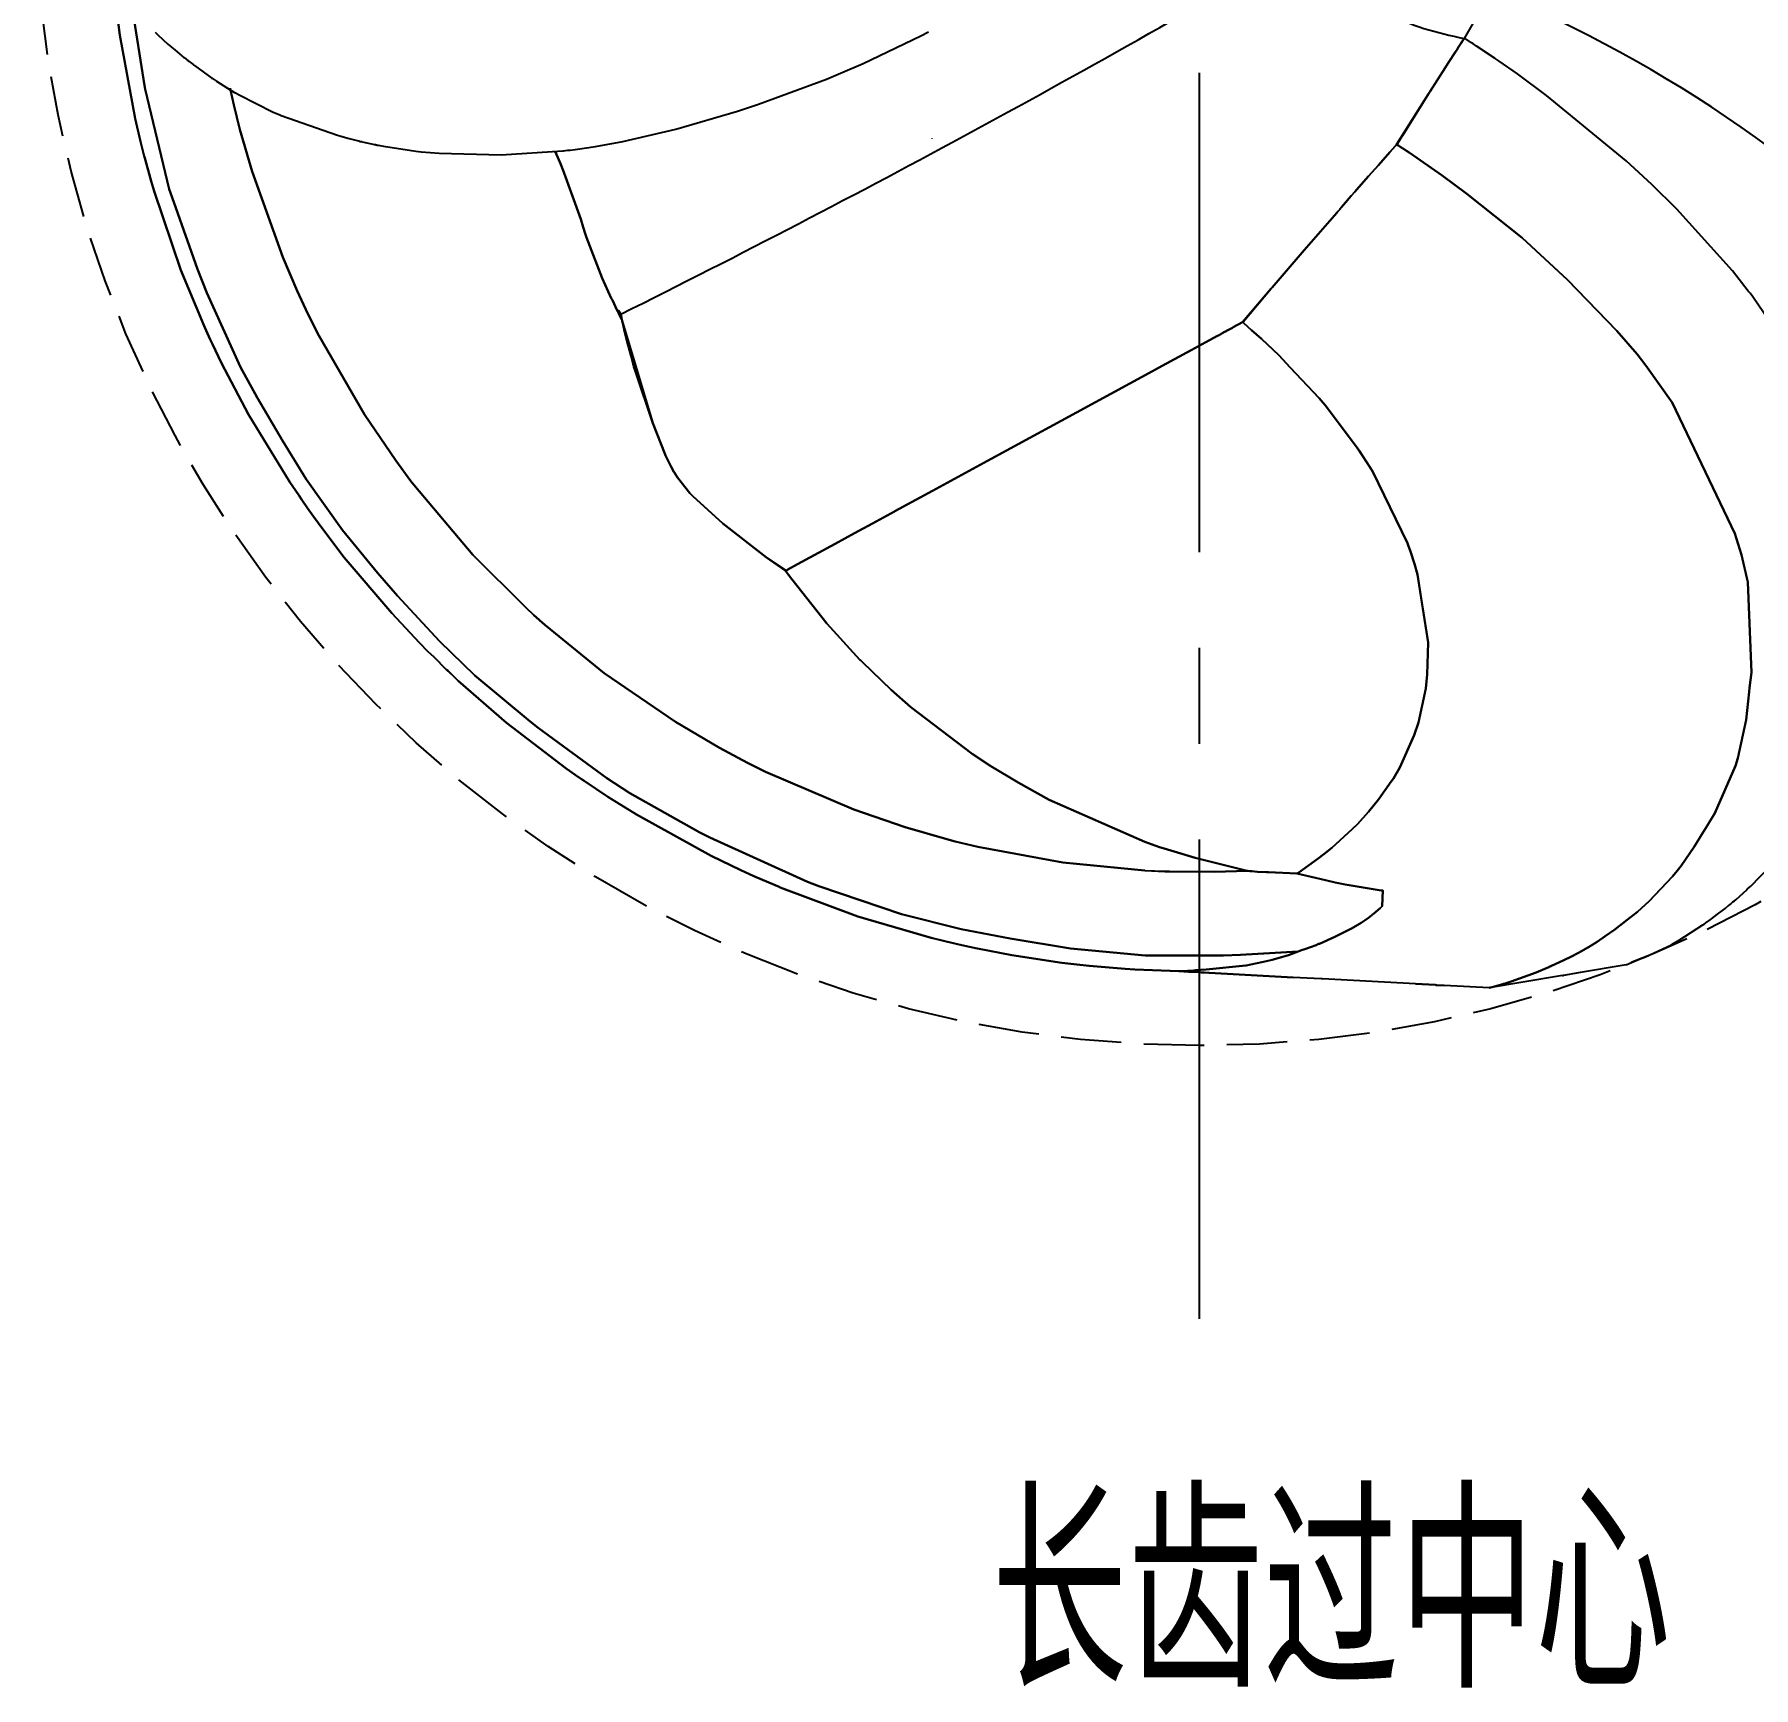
# Model space of a CAD drawing. Header units: millimetres. Extents: x 423.8 to 479.6, y 141.6 to 184.6.
# Drawn here: x 438.17 to 460.96, y 141.62 to 163.53 of the extents above; entities that cross this region are included whole.
import ezdxf

# ---------------------------------------------------------------- set-up
doc = ezdxf.new("R2010")
doc.units = ezdxf.units.MM
for name, pattern in [('ACAD_ISO04W100', [30, 24, -3, 0, -3]), ('BANKLINE1', [5.5, 4, -1.5]), ('CENTER', [50.8, 31.75, -6.35, 6.35, -6.35])]:
    doc.linetypes.add(name, pattern=pattern)
for name, color, linetype in [('中心线', 2, 'ACAD_ISO04W100'), ('标注', 7, 'Continuous'), ('虚线轮廓', 1, 'Continuous'), ('轮廓', 4, 'Continuous')]:
    doc.layers.add(name, color=color, linetype=linetype)
doc.styles.add('CFST0', font='gbenor.shx', dxfattribs={"bigfont": 'gbcbig.shx'})
doc.dimstyles.new('TYToolDesignC1-1', dxfattribs={"dimtxt": 2.5, "dimasz": 1.5, "dimexe": 2, "dimexo": 0, "dimtad": 1, "dimtoh": 1, "dimdec": 3, "dimdsep": 46, "dimtxsty": 'CFST0', "dimcen": 2.502, "dimclrd": 3, "dimclre": 3, "dimclrt": 3, "dimazin": 2, "dimtfac": 1, "dimtdec": 3, "dimtmove": 0, "dimatfit": 3, "dimfxl": 1, "dimarcsym": 0})

# ---------------------------------------------------------------- blocks, each defined once
blk = doc.blocks.new('*D1')
at = {"layer": 'Defpoints', "color": 0, "transparency": 16777216}
for p in [(476.705, 174.372), (457.129, 163.473), (467.139, 157.803)]:
    blk.add_point(p, dxfattribs=at)
at = {"layer": '标注', "color": 3, "lineweight": -2, "transparency": 16777216}
for p, q in [((457.129, 163.473), (467.743, 181.856)), ((468.042, 179.374), (475.406, 175.122)), ((467.139, 157.803), (477.705, 176.104))]:
    blk.add_line(p, q, dxfattribs=at)
at = {"layer": '标注', "color": 3, "transparency": 16777216}
for points in [[(468.167, 179.59), (467.917, 179.157), (466.743, 180.124)], [(475.531, 175.338), (475.281, 174.905), (476.705, 174.372)]]:
    blk.add_solid(points, dxfattribs=at)
at = {"layer": '标注', "color": 3, "transparency": 16777216, "insert": (472.689, 178.919), "char_height": 2.5, "attachment_point": 5, "rotation": 330, "style": 'CFST0'}
blk.add_mtext('#短齿长#', dxfattribs=at)

msp = doc.modelspace()

# ---------------------------------------------------------------- linework, layer by layer
at = {"layer": '中心线', "linetype": 'CENTER', "ltscale": 0.2}
msp.add_line((453.6192, 146.5065), (453.6192, 184.6389), dxfattribs=at)
at = {"layer": '虚线轮廓', "color": 7, "linetype": 'BANKLINE1', "ltscale": 0.2}
msp.add_circle((453.6192, 165.5727), 15.4446, dxfattribs=at)
at = {"layer": '轮廓'}
for points in [[(439.2331, 164.1186), (439.3078, 163.5171), (439.5085, 162.4139), (439.5815, 162.1069), (439.631, 161.9149), (439.6327, 161.9057), (439.724, 161.5831), (439.7603, 161.4484), (440.1175, 160.4011), (440.4184, 159.6731), (440.4329, 159.6443), (440.505, 159.4845), (440.5159, 159.4582), (440.535, 159.4208), (440.6541, 159.1721), (441.0124, 158.4919), (441.5597, 157.5942), (441.6781, 157.4206), (441.7203, 157.359), (441.7965, 157.247), (441.8752, 157.1386), (441.9992, 156.9691), (442.2815, 156.5955), (442.9105, 155.8564), (443.2773, 155.4663), (443.3916, 155.3516), (443.4674, 155.2771), (443.6387, 155.1066), (443.7211, 155.0302), (443.7929, 154.9613), (444.4339, 154.4031), (445.2241, 153.7991), (445.3428, 153.7134), (445.4281, 153.6563), (445.4603, 153.6337), (445.7766, 153.4229), (445.8895, 153.3519), (446.1536, 153.1883), (447.1439, 152.6415), (447.5377, 152.4538), (447.7121, 152.3716), (447.7427, 152.3582), (448.0446, 152.2295), (448.0614, 152.223), (449.0888, 151.8396), (450.0608, 151.5562), (450.153, 151.5317), (450.2416, 151.5097), (450.2609, 151.5068), (450.467, 151.4585), (450.6726, 151.4132), (450.6756, 151.4137), (451.1305, 151.3246), (451.7941, 151.2252), (451.9929, 151.2006), (452.1555, 151.1854), (452.2607, 151.1757), (452.6333, 151.1442), (452.7603, 151.1352), (453.3475, 151.1133)], [(453.3445, 151.1128), (452.7603, 151.1352), (452.6333, 151.1442), (452.2607, 151.1757), (452.1555, 151.1854), (451.9929, 151.2006), (451.7941, 151.2252), (451.1305, 151.3246), (450.6756, 151.4137), (450.6726, 151.4132), (450.467, 151.4585), (450.2609, 151.5068), (450.2416, 151.5097), (450.0608, 151.5562), (449.0888, 151.8396), (448.0614, 152.223), (448.0446, 152.2295), (447.7427, 152.3582), (447.7121, 152.3716), (447.5377, 152.4538), (447.1439, 152.6415), (446.1536, 153.1883), (445.8895, 153.3519), (445.7766, 153.4229), (445.4603, 153.6337), (445.4281, 153.6563), (445.3428, 153.7134), (445.2241, 153.7991), (444.4339, 154.4031), (443.7929, 154.9613), (443.7211, 155.0302), (443.653, 155.0966), (443.6387, 155.1066), (443.4674, 155.2771), (443.3916, 155.3516), (443.2773, 155.4663), (442.9105, 155.8564), (442.2815, 156.5955), (441.9992, 156.9691), (441.8752, 157.1386), (441.7965, 157.247), (441.7203, 157.359), (441.6781, 157.4206), (441.5597, 157.5942), (441.0124, 158.4919), (440.6541, 159.1721), (440.535, 159.4208), (440.5159, 159.4582), (440.505, 159.4845), (440.4329, 159.6443), (440.4184, 159.6731), (440.1175, 160.4011), (439.7603, 161.4484), (439.724, 161.5831), (439.6327, 161.9057), (439.631, 161.9149), (439.5815, 162.1069), (439.5085, 162.4139), (439.3078, 163.5171), (439.2331, 164.1186)], [(454.9259, 151.3759), (454.9259, 151.3759), (454.1596, 151.3286), (453.9346, 151.3235), (452.8967, 151.3224), (451.9081, 151.4146), (451.107, 151.5463), (450.4579, 151.6702), (450.4416, 151.6736), (449.6699, 151.87), (448.5726, 152.241), (448.4212, 152.299), (447.1264, 152.8831), (446.9953, 152.9509), (446.0687, 153.4744), (445.7641, 153.6716), (444.8499, 154.3384), (444.7476, 154.4208), (444.0126, 155.0314), (443.5437, 155.485), (442.9861, 156.0861), (442.7222, 156.3909), (442.2588, 156.9553), (441.7787, 157.6328), (441.4672, 158.1362), (441.1266, 158.7159), (440.9055, 159.1161), (440.4585, 160.1036), (440.3378, 160.4148), (440.0212, 161.3031), (439.9622, 161.4777), (439.641, 162.8011), (439.641, 162.8011), (439.6324, 162.8498), (439.4688, 163.8842)], [(439.4688, 163.8842), (439.6324, 162.8498), (439.641, 162.8011), (439.9622, 161.4777), (440.0212, 161.3031), (440.3378, 160.4148), (440.4585, 160.1036), (440.9055, 159.1161), (441.1266, 158.7159), (441.4672, 158.1362), (441.7787, 157.6328), (442.2588, 156.9553), (442.7222, 156.3909), (442.9861, 156.0861), (443.5437, 155.485), (444.0126, 155.0314), (444.7476, 154.4208), (444.8499, 154.3384), (445.7641, 153.6716), (446.0687, 153.4744), (446.9953, 152.9509), (447.1264, 152.8831), (448.4212, 152.299), (448.5726, 152.241), (449.6699, 151.87), (450.4416, 151.6736), (450.4579, 151.6702), (451.107, 151.5463), (451.9081, 151.4146), (452.8967, 151.3224), (453.9346, 151.3235), (454.1596, 151.3286), (454.929, 151.3765)], [(439.7741, 163.5585), (439.8156, 163.5188), (439.9437, 163.3971), (439.9877, 163.3609), (439.9912, 163.3584), (440.0353, 163.3223), (440.131, 163.2419), (440.1346, 163.2394), (440.1381, 163.2369), (440.153, 163.2238), (440.1601, 163.2188), (440.2143, 163.1782), (440.2149, 163.1752), (440.222, 163.1702), (440.2256, 163.1677), (440.2727, 163.132), (440.2793, 163.1301), (440.2834, 163.1245), (440.287, 163.122), (440.2977, 163.1145), (440.5248, 162.9475), (440.535, 162.9431), (440.535, 162.9431), (440.563, 162.9261), (440.5881, 162.9085), (440.7332, 162.8149), (440.8282, 162.7564), (440.8384, 162.7519), (440.8869, 162.726), (441.3379, 162.4981), (441.3548, 162.4917), (441.4292, 162.4609), (441.4465, 162.4514), (442.1919, 162.1908), (442.225, 162.1809), (442.3304, 162.1525), (442.4719, 162.1147), (442.475, 162.1152), (442.4918, 162.1088), (442.4979, 162.1099), (442.5142, 162.1065), (442.5177, 162.104), (442.6841, 162.0674), (442.6938, 162.066), (442.6943, 162.063), (442.6974, 162.0635), (442.7004, 162.064), (442.7004, 162.064), (442.7004, 162.064), (442.7035, 162.0646), (442.7035, 162.0646), (442.7035, 162.0646), (442.707, 162.0621), (442.707, 162.0621), (442.7101, 162.0626), (442.7101, 162.0626), (442.7137, 162.0601), (442.733, 162.0572), (442.7523, 162.0544), (442.8012, 162.0442), (443.2293, 161.9816), (443.303, 161.9727), (443.5389, 161.9515), (444.3612, 161.9303), (445.1798, 161.9837), (445.1859, 161.9848), (445.2412, 161.9914), (445.2783, 161.9948), (445.3427, 162.003), (445.612, 162.0411), (445.9734, 162.1079), (446.6788, 162.27), (447.4956, 162.5112), (447.7746, 162.6012), (448.6754, 162.9357), (448.8595, 163.012), (449.1594, 163.1433), (449.9263, 163.5075), (450.0269, 163.5598)], [(456.2363, 162.0702), (456.2553, 162.1049), (456.3068, 162.1861), (456.3068, 162.1861), (456.3093, 162.1897), (456.3118, 162.1933), (456.3118, 162.1933), (456.2307, 162.0661), (456.6545, 162.7399), (456.669, 162.7644), (456.8732, 163.0827), (456.8883, 163.1041), (456.9173, 163.1532), (457.0114, 163.2952), (457.0339, 163.3274), (457.0484, 163.3519), (457.0484, 163.3519), (457.083, 163.4051), (457.122, 163.4684), (457.1275, 163.4725), (457.127, 163.4756), (457.13, 163.4761), (457.13, 163.4761), (457.1295, 163.4791), (457.1295, 163.4791), (457.1295, 163.4791), (457.1295, 163.4791)], [(457.1295, 163.4791), (457.1295, 163.4791), (457.1295, 163.4791), (457.1295, 163.4791), (457.1295, 163.4791), (457.13, 163.4761), (457.13, 163.4761), (457.127, 163.4756), (457.1275, 163.4725), (457.122, 163.4684), (457.083, 163.4051), (457.0484, 163.3519), (457.0484, 163.3519), (457.0339, 163.3274), (457.0114, 163.2952), (456.9173, 163.1532), (456.8883, 163.1041), (456.8732, 163.0827), (456.669, 162.7644), (456.6545, 162.7399), (456.3118, 162.1933), (456.3093, 162.1897), (456.3068, 162.1861), (456.3068, 162.1861), (456.3068, 162.1861), (456.3068, 162.1861), (456.2993, 162.1754), (456.2338, 162.0666)], [(461.3027, 159.5385), (460.9526, 160.0476), (460.9156, 160.0976), (460.9114, 160.1031), (460.8919, 160.1248), (460.6817, 160.3919), (459.9443, 161.2122), (459.6142, 161.5367), (459.273, 161.8529), (458.2173, 162.7175), (457.8312, 163.0038), (457.5884, 163.1711), (457.5378, 163.2093), (457.2895, 163.3725), (457.2399, 163.4045), (457.222, 163.417), (457.1402, 163.4716), (457.1295, 163.4791)], [(440.7708, 162.8153), (440.7756, 162.7879), (440.8196, 162.5918), (440.8988, 162.267), (441.0594, 161.7119), (441.4672, 160.5732), (441.6582, 160.1301), (441.7997, 159.8257), (441.9446, 159.5376), (442.5496, 158.4901), (442.9647, 157.8795), (443.1632, 157.6072), (443.2033, 157.5578), (443.9844, 156.6323), (444.6882, 155.9315), (444.7968, 155.8314), (444.9387, 155.7028), (445.7257, 155.0637), (446.6707, 154.418), (447.2554, 154.0726), (447.6259, 153.8744), (447.8632, 153.7563), (449.0369, 153.2544), (449.718, 153.0201), (450.2695, 152.8633), (450.3784, 152.8323), (450.6798, 152.76), (451.8045, 152.5537), (452.8927, 152.4476), (453.1584, 152.4349), (453.2214, 152.4335), (453.8212, 152.4294), (454.2517, 152.4426)], [(454.2517, 152.4426), (453.8212, 152.4294), (453.2214, 152.4335), (453.1584, 152.4349), (452.8963, 152.4451), (452.8927, 152.4476), (451.8045, 152.5537), (450.6798, 152.76), (450.3784, 152.8323), (450.2695, 152.8633), (449.718, 153.0201), (449.0369, 153.2544), (447.8632, 153.7563), (447.6259, 153.8744), (447.2554, 154.0726), (446.6707, 154.418), (445.7257, 155.0637), (444.9387, 155.7028), (444.7968, 155.8314), (444.6882, 155.9315), (443.9844, 156.6323), (443.2033, 157.5578), (443.1632, 157.6072), (442.9647, 157.8795), (442.5496, 158.4901), (441.9446, 159.5376), (441.7997, 159.8257), (441.6582, 160.1301), (441.4672, 160.5732), (441.0594, 161.7119), (440.8988, 162.267), (440.8196, 162.5918), (440.7756, 162.7879), (440.7708, 162.8153)], [(450.0711, 162.153), (450.0686, 162.1494)], [(456.2307, 162.0661), (456.2282, 162.0625), (456.2282, 162.0625), (456.2127, 162.0441), (456.2127, 162.0441), (456.1418, 161.9657), (455.99, 161.7947), (455.8594, 161.6462), (455.7282, 161.5007), (455.679, 161.4419), (455.6293, 161.3861), (455.5278, 161.2678), (455.4986, 161.2376), (455.4961, 161.234), (455.4911, 161.2268), (455.4881, 161.2263), (455.4886, 161.2232), (455.4886, 161.2232), (455.4856, 161.2227), (455.4861, 161.2197), (455.4861, 161.2197), (455.4861, 161.2197), (455.483, 161.2191), (455.4805, 161.2156), (455.4811, 161.2125), (455.46, 161.19), (455.4413, 161.171), (455.4363, 161.1638), (455.0063, 160.6677), (454.6602, 160.2648), (454.5793, 160.1722), (454.5687, 160.1609), (454.5687, 160.1609), (454.1895, 159.7145), (454.187, 159.7109)], [(454.1951, 159.7186), (454.5687, 160.1609), (454.5793, 160.1722), (454.6602, 160.2648), (455.0063, 160.6677), (455.4363, 161.1638), (455.4413, 161.171), (455.46, 161.19), (455.4811, 161.2125), (455.4805, 161.2156), (455.483, 161.2191), (455.4861, 161.2197), (455.4861, 161.2197), (455.4861, 161.2197), (455.4856, 161.2227), (455.4886, 161.2232), (455.4886, 161.2232), (455.4881, 161.2263), (455.4911, 161.2268), (455.4961, 161.234), (455.4986, 161.2376), (455.5278, 161.2678), (455.6293, 161.3861), (455.679, 161.4419), (455.7282, 161.5007), (455.8594, 161.6462), (455.99, 161.7947), (456.1418, 161.9657), (456.2127, 162.0441), (456.2127, 162.0441), (456.2282, 162.0625), (456.2282, 162.0625), (456.2307, 162.0661), (456.2363, 162.0702)], [(457.4665, 150.8955), (457.4665, 150.8955), (457.4665, 150.8955), (457.4665, 150.8955), (457.4695, 150.896), (457.4695, 150.896), (457.4726, 150.8966), (457.4786, 150.8976), (457.4786, 150.8976), (457.4969, 150.9009), (457.5268, 150.9093), (457.6402, 150.9418), (457.6488, 150.9465), (457.6549, 150.9475), (457.747, 150.9763), (457.7501, 150.9769), (458.0801, 151.0978), (458.0801, 151.0978), (458.2262, 151.1581), (458.2409, 151.1638), (458.2611, 151.1736), (458.2642, 151.1742), (458.2844, 151.184), (458.4381, 151.255), (458.5564, 151.3135), (458.6913, 151.3843), (458.7024, 151.3926), (458.7736, 151.4334), (458.8898, 151.504), (458.9932, 151.5756), (459.1244, 151.6677), (459.2872, 151.7937), (459.4218, 151.9021), (459.5789, 152.0427), (459.8856, 152.3665), (459.9504, 152.4438), (460.0016, 152.5093), (460.1734, 152.7623), (460.293, 152.9558), (460.347, 153.0406), (460.449, 153.2092), (460.7214, 153.8343), (460.754, 153.9342), (460.862, 154.4425), (460.9057, 154.8172), (460.9093, 154.868), (460.9333, 155.0698), (460.885, 156.2688), (460.8023, 156.6306), (460.7149, 156.9132), (459.8851, 158.6487), (459.5352, 159.139), (459.418, 159.2878), (459.15, 159.5981), (458.4972, 160.2765), (457.8942, 160.8319), (457.1611, 161.4146), (456.8328, 161.6579), (456.3962, 161.9635), (456.2307, 162.0661), (456.2307, 162.0661), (456.2307, 162.0661)], [(456.3118, 162.1933), (456.3093, 162.1897), (456.3068, 162.1861), (456.3068, 162.1861), (456.2553, 162.1049), (456.2363, 162.0702), (456.2338, 162.0666)], [(456.2338, 162.0666), (456.3962, 161.9635), (456.8328, 161.6579), (457.1611, 161.4146), (457.8942, 160.8319), (458.4972, 160.2765), (459.15, 159.5981), (459.418, 159.2878), (459.5352, 159.139), (459.8851, 158.6487), (460.7149, 156.9132), (460.8023, 156.6306), (460.885, 156.2688), (460.9333, 155.0698), (460.9093, 154.868), (460.9057, 154.8172), (460.862, 154.4425), (460.754, 153.9342), (460.7214, 153.8343), (460.449, 153.2092), (460.347, 153.0406), (460.293, 152.9558), (460.1734, 152.7623), (460.0016, 152.5093), (459.9504, 152.4438), (459.8856, 152.3665), (459.5789, 152.0427), (459.4218, 151.9021), (459.2872, 151.7937), (459.1244, 151.6677), (458.9932, 151.5756), (458.8898, 151.504), (458.7736, 151.4334), (458.7024, 151.3926), (458.6913, 151.3843), (458.5564, 151.3135), (458.4381, 151.255), (458.2844, 151.184), (458.2642, 151.1742), (458.2611, 151.1736), (458.2409, 151.1638), (458.2262, 151.1581), (458.0801, 151.0978), (458.0801, 151.0978), (457.7501, 150.9769), (457.747, 150.9763), (457.6549, 150.9475), (457.6488, 150.9465), (457.6402, 150.9418), (457.6402, 150.9418), (457.5268, 150.9093), (457.4969, 150.9009), (457.4786, 150.8976), (457.4786, 150.8976), (457.4726, 150.8966), (457.4695, 150.896), (457.4695, 150.896), (457.4665, 150.8955), (457.4665, 150.8955), (457.4665, 150.8955)], [(456.2338, 162.0666), (456.3962, 161.9635)], [(445.097, 161.9377), (445.0934, 161.9402), (445.0651, 161.976)], [(445.9657, 159.7323), (445.96, 159.747), (445.9166, 159.8334), (445.9155, 159.8395), (445.9114, 159.845), (445.9114, 159.845), (445.9114, 159.845), (445.9114, 159.845), (445.9114, 159.845), (445.9108, 159.8481), (445.9108, 159.8481), (445.9108, 159.8481), (445.9108, 159.8481), (445.9056, 159.8597), (445.901, 159.8683), (445.8357, 160.0073), (445.8217, 160.0331), (445.6999, 160.297), (445.4923, 160.8344), (445.4765, 160.8881), (445.4493, 160.9711), (445.4179, 161.0785), (445.1973, 161.6888), (445.1916, 161.7035), (445.1417, 161.8264), (445.0945, 161.9341), (445.0773, 161.9782)], [(445.0773, 161.9782), (445.0945, 161.9341), (445.1417, 161.8264), (445.1916, 161.7035), (445.1973, 161.6888), (445.4179, 161.0785), (445.4493, 160.9711), (445.4765, 160.8881), (445.4923, 160.8344), (445.6999, 160.297), (445.8217, 160.0331), (445.8357, 160.0073), (445.901, 159.8683), (445.9056, 159.8597), (445.9108, 159.8481), (445.9108, 159.8481), (445.9108, 159.8481), (445.9108, 159.8481), (445.9114, 159.845)], [(445.9114, 159.845), (445.9114, 159.845), (445.9114, 159.845), (445.9114, 159.845), (445.9155, 159.8395), (445.9166, 159.8334), (445.96, 159.747), (445.9606, 159.7439), (445.9657, 159.7323), (445.9657, 159.7323)], [(445.9636, 159.7445), (445.9167, 159.8679), (445.9471, 159.82)], [(445.9471, 159.82), (445.9668, 159.7262), (445.9695, 159.711), (445.9933, 159.6117), (445.9933, 159.6117), (445.9933, 159.6117)], [(446.1406, 159.0606), (446.1203, 159.1228), (446.0829, 159.2637), (446.0476, 159.3923), (446.0471, 159.3954), (446.0403, 159.4161), (445.9938, 159.6087), (445.9938, 159.6087), (445.9922, 159.6178), (445.9911, 159.6239), (445.9895, 159.633), (445.9895, 159.633), (445.9895, 159.633), (445.9885, 159.6391), (445.9885, 159.6391), (445.9838, 159.6477), (445.9833, 159.6507), (445.9811, 159.6629), (445.9801, 159.669), (445.9795, 159.672), (445.97, 159.708), (445.97, 159.708), (445.9695, 159.711), (445.969, 159.714), (445.9668, 159.7262), (445.9657, 159.7323), (445.9636, 159.7445)], [(448.1271, 156.4218), (447.8766, 156.5972), (447.3016, 157.0478), (446.9027, 157.4072), (446.8611, 157.4469), (446.6992, 157.6536), (446.6554, 157.7243), (446.6513, 157.7298), (446.6141, 157.7985), (446.5411, 157.9456), (446.5406, 157.9486), (446.5406, 157.9486), (446.5354, 157.9603), (446.3715, 158.3736), (446.1406, 159.0606), (446.1203, 159.1228), (446.0829, 159.2637), (446.0476, 159.3923), (446.0471, 159.3954), (446.0403, 159.4161), (445.9938, 159.6087), (445.9938, 159.6087), (445.9922, 159.6178), (445.9911, 159.6239), (445.9895, 159.633), (445.9895, 159.633), (445.9895, 159.633), (445.9885, 159.6391), (445.9885, 159.6391), (445.9838, 159.6477), (445.9833, 159.6507), (445.9811, 159.6629), (445.9801, 159.669), (445.9795, 159.672), (445.97, 159.708), (445.97, 159.708), (445.9695, 159.711), (445.969, 159.714), (445.969, 159.714), (445.969, 159.714), (445.9684, 159.7171), (445.9679, 159.7201), (445.9668, 159.7262), (445.9663, 159.7293), (445.9663, 159.7293), (445.9657, 159.7323)], [(445.9657, 159.7323), (445.9663, 159.7293), (445.9663, 159.7293), (445.9668, 159.7262), (445.969, 159.714), (446.3715, 158.3736), (445.969, 159.714), (445.9695, 159.711), (445.97, 159.708), (445.97, 159.708), (445.9795, 159.672), (445.9801, 159.669), (445.9811, 159.6629), (445.9833, 159.6507), (445.9838, 159.6477), (445.9885, 159.6391), (445.9885, 159.6391), (445.9895, 159.633), (445.9895, 159.633), (445.9895, 159.633), (445.9911, 159.6239), (445.9922, 159.6178), (445.9938, 159.6087), (445.9938, 159.6087), (446.0403, 159.4161), (446.0471, 159.3954), (446.0476, 159.3923), (446.0829, 159.2637), (446.1406, 159.0606), (446.3715, 158.3736), (446.5354, 157.9603), (446.5406, 157.9486)], [(445.969, 159.714), (445.9684, 159.7171), (445.9679, 159.7201), (445.969, 159.714), (445.9695, 159.711), (445.97, 159.708), (445.97, 159.708), (445.9795, 159.672), (445.9801, 159.669), (445.9811, 159.6629), (445.9833, 159.6507), (445.9838, 159.6477), (445.9885, 159.6391), (445.9885, 159.6391), (445.9895, 159.633), (445.9895, 159.633), (445.9895, 159.633), (445.9911, 159.6239), (445.9922, 159.6178), (445.9938, 159.6087), (445.9938, 159.6087), (446.0403, 159.4161), (446.0471, 159.3954), (446.0476, 159.3923), (446.0829, 159.2637), (446.1406, 159.0606)], [(454.1865, 159.714), (454.0637, 159.6453), (454.0637, 159.6453), (454.0551, 159.6406), (454.0208, 159.622), (453.992, 159.6075), (453.9521, 159.5848), (453.949, 159.5843), (453.8919, 159.5523), (453.8864, 159.5481), (453.8778, 159.5435), (453.8545, 159.5331), (453.8404, 159.5244), (453.8146, 159.5104), (453.803, 159.5052), (453.7975, 159.5011), (453.5054, 159.343), (453.122, 159.1342), (452.8961, 159.0097), (451.7856, 158.4062), (451.2162, 158.0956), (450.8585, 157.9008), (450.0799, 157.4781), (449.5787, 157.2078), (449.5732, 157.2037), (449.2842, 157.0461), (449.0437, 156.9159), (448.789, 156.7769), (448.2878, 156.5066), (448.162, 156.4374), (448.1565, 156.4332), (448.1565, 156.4332), (448.1393, 156.4239), (448.1393, 156.4239), (448.1307, 156.4193), (448.1307, 156.4193)], [(448.1393, 156.4239), (448.1393, 156.4239), (448.1565, 156.4332), (448.1565, 156.4332), (448.162, 156.4374), (448.2878, 156.5066), (448.789, 156.7769), (449.0437, 156.9159), (449.2842, 157.0461), (449.5732, 157.2037), (449.5787, 157.2078), (450.0799, 157.4781), (450.8585, 157.9008), (451.2162, 158.0956), (451.7856, 158.4062), (452.8961, 159.0097), (453.122, 159.1342), (453.5054, 159.343), (453.7975, 159.5011), (453.803, 159.5052), (453.8146, 159.5104), (453.8404, 159.5244), (453.8545, 159.5331), (453.8778, 159.5435), (453.8864, 159.5481), (453.8919, 159.5523), (453.949, 159.5843), (453.9521, 159.5848), (453.992, 159.6075), (454.0208, 159.622), (454.0551, 159.6406), (454.0637, 159.6453), (454.0637, 159.6453), (454.1865, 159.714), (454.1951, 159.7186)], [(454.9101, 152.4082), (454.9304, 152.418), (454.9304, 152.418), (454.9329, 152.4216), (455.1922, 152.6053), (455.2662, 152.6654), (455.3736, 152.7502), (455.641, 152.995), (455.641, 152.995), (455.7104, 153.0637), (455.8577, 153.2245), (455.9917, 153.3893), (456.1571, 153.6254), (456.1872, 153.6684), (456.2716, 153.8119), (456.4626, 154.2407), (456.5204, 154.4109), (456.6168, 154.8607), (456.6374, 155.0463), (456.6476, 155.4683), (456.5071, 156.372), (456.4672, 156.5092), (456.4128, 156.6753), (456.3857, 156.7583), (456.3748, 156.7846), (455.9088, 157.7375), (455.7134, 158.0449), (455.2841, 158.6122), (455.205, 158.7048), (454.8193, 159.1136), (454.6685, 159.2752), (454.4389, 159.4919), (454.3053, 159.6095), (454.2679, 159.6436), (454.1901, 159.7115), (454.187, 159.7109), (454.187, 159.7109), (454.1865, 159.714)], [(454.187, 159.7109), (454.1901, 159.7115), (454.2679, 159.6436), (454.3053, 159.6095), (454.4389, 159.4919), (454.6685, 159.2752), (454.8193, 159.1136), (455.205, 158.7048), (455.2841, 158.6122), (455.7134, 158.0449), (455.7345, 158.0141), (455.9088, 157.7375), (456.3748, 156.7846), (456.3857, 156.7583), (456.4128, 156.6753), (456.4672, 156.5092), (456.5071, 156.372), (456.5573, 156.0515), (456.6476, 155.4683), (456.6374, 155.0463), (456.6168, 154.8607), (456.5204, 154.4109), (456.4626, 154.2407), (456.2716, 153.8119), (456.1872, 153.6684), (456.1571, 153.6254), (455.9917, 153.3893), (455.8577, 153.2245), (455.7104, 153.0637), (455.641, 152.995), (455.641, 152.995), (455.3736, 152.7502), (455.2662, 152.6654), (455.1922, 152.6053), (454.9329, 152.4216), (454.9304, 152.418), (454.9304, 152.418), (454.9101, 152.4082), (454.9101, 152.4082), (454.9101, 152.4082), (454.9101, 152.4082)], [(446.5411, 157.9456), (446.6141, 157.7985), (446.6513, 157.7298), (446.6554, 157.7243), (446.6992, 157.6536), (446.8611, 157.4469), (446.9027, 157.4072), (447.3016, 157.0478), (447.8766, 156.5972), (447.8766, 156.5972), (448.1393, 156.4239)], [(454.2517, 152.4426), (453.5594, 152.6154), (453.2381, 152.7124), (453.1515, 152.741), (453.0889, 152.7582), (452.8947, 152.8275), (451.6235, 153.3843), (451.2131, 153.6131), (450.8515, 153.8316), (450.6067, 153.9923), (449.7914, 154.6138), (449.5318, 154.8409), (449.1501, 155.2096), (449.1311, 155.2282), (449.1163, 155.2413), (448.677, 155.7221), (448.213, 156.3083), (448.1271, 156.4218)], [(448.1307, 156.4193), (448.213, 156.3083), (448.677, 155.7221), (449.1163, 155.2413), (449.1311, 155.2282), (449.1501, 155.2096), (449.5318, 154.8409), (449.7914, 154.6138), (450.6067, 153.9923), (450.8515, 153.8316), (451.2131, 153.6131), (451.6235, 153.3843), (452.8947, 152.8275), (453.0889, 152.7582), (453.1515, 152.741), (453.2381, 152.7124), (453.5594, 152.6154), (454.2517, 152.4426), (454.2547, 152.4432)], [(459.8667, 151.4599), (459.8894, 151.4733), (459.8894, 151.4733), (459.8925, 151.4738), (459.9748, 151.5228), (459.9748, 151.5228), (459.9748, 151.5228), (459.9748, 151.5228), (459.9748, 151.5228), (459.9748, 151.5228), (459.9748, 151.5228), (460.2903, 151.7259), (460.3014, 151.7341), (460.3291, 151.7547), (460.3846, 151.7958), (460.3846, 151.7958), (460.4628, 151.8504), (460.4683, 151.8545), (460.5843, 151.944), (460.6362, 151.9876), (460.6392, 151.9881), (460.6392, 151.9881), (460.6417, 151.9917), (460.6473, 151.9958), (460.6528, 152), (460.6609, 152.0076), (460.6689, 152.0153), (460.6881, 152.0313), (460.7103, 152.0477), (460.7269, 152.0601), (460.8754, 152.196), (460.8835, 152.2037), (460.9243, 152.2391), (461.1763, 152.5)], [(454.9101, 152.4082), (454.9101, 152.4082), (454.9101, 152.4082), (454.9101, 152.4082), (454.5342, 152.4234), (454.5185, 152.4238), (454.5058, 152.4247), (454.3853, 152.4317), (454.3122, 152.4376), (454.2995, 152.4385), (454.2898, 152.4399), (454.2837, 152.4389), (454.2644, 152.4417), (454.2547, 152.4432), (454.2547, 152.4432), (454.2517, 152.4426)], [(454.2547, 152.4432), (454.2547, 152.4432), (454.2644, 152.4417), (454.2837, 152.4389), (454.2898, 152.4399), (454.2995, 152.4385), (454.3122, 152.4376), (454.3853, 152.4317), (454.5058, 152.4247), (454.5185, 152.4238), (454.5342, 152.4234), (454.9101, 152.4082)], [(454.929, 151.3765), (454.9436, 151.3822), (454.9467, 151.3827), (454.9705, 151.3901), (455.012, 151.4036), (455.1623, 151.4584), (455.1972, 151.4739), (455.2063, 151.4756), (455.2063, 151.4756), (455.4126, 151.5684), (455.6401, 151.6838), (455.7592, 151.755), (455.8128, 151.7895), (455.8571, 151.8224), (455.9015, 151.8553), (455.9126, 151.8636), (455.9237, 151.8718), (456.0134, 151.9503), (456.037, 151.9764), (456.0477, 152.1822), (456.0411, 152.1842), (456.0254, 152.1845), (455.5509, 152.2608), (455.4369, 152.2846), (455.414, 152.29), (455.2898, 152.3183), (454.9101, 152.4082)], [(454.9101, 152.4082), (455.2898, 152.3183), (455.414, 152.29), (455.4369, 152.2846), (455.5509, 152.2608), (456.0254, 152.1845), (456.0411, 152.1842), (456.0477, 152.1822), (456.037, 151.9764), (456.0134, 151.9503), (455.9237, 151.8718), (455.9126, 151.8636), (455.9015, 151.8553), (455.8571, 151.8224), (455.8128, 151.7895), (455.7592, 151.755), (455.6401, 151.6838), (455.4126, 151.5684), (455.2063, 151.4756), (455.2063, 151.4756), (455.1972, 151.4739), (455.1623, 151.4584), (455.012, 151.4036), (454.9705, 151.3901), (454.9467, 151.3827), (454.9436, 151.3822), (454.929, 151.3765), (454.9259, 151.3759)], [(454.9259, 151.3759), (454.9259, 151.3759), (454.7969, 151.3249), (454.5822, 151.262), (454.5067, 151.2455), (454.2375, 151.1887), (454.2315, 151.1876), (453.7043, 151.1354), (453.5648, 151.1265), (453.5404, 151.1222), (453.4597, 151.1174), (453.3694, 151.114), (453.3602, 151.1124), (453.3572, 151.1119), (453.3475, 151.1133), (453.3445, 151.1128)], [(453.3475, 151.1133), (453.3572, 151.1119), (453.3602, 151.1124), (453.3694, 151.114), (453.4597, 151.1174), (453.5404, 151.1222), (453.5648, 151.1265), (453.7043, 151.1354), (454.2315, 151.1876), (454.2375, 151.1887), (454.5067, 151.2455), (454.5822, 151.262), (454.7969, 151.3249), (454.9259, 151.3759)], [(459.5274, 151.3028), (459.8667, 151.4599)], [(457.4579, 150.8909), (456.8594, 150.9233), (456.7613, 150.928), (456.7577, 150.9305), (456.7547, 150.93), (456.7517, 150.9294), (456.745, 150.9314), (456.4824, 150.9447), (455.2472, 151.0123), (455.2411, 151.0112), (455.2315, 151.0127), (454.8581, 151.0315), (453.7464, 151.0927), (453.7464, 151.0927), (453.7403, 151.0916), (453.6798, 151.0966), (453.6392, 151.0957), (453.6199, 151.0986), (453.471, 151.1068), (453.3445, 151.1128), (453.3445, 151.1128), (453.3445, 151.1128)], [(453.3445, 151.1128), (453.471, 151.1068), (453.6199, 151.0986), (453.6392, 151.0957), (453.6798, 151.0966), (453.7403, 151.0916), (453.7464, 151.0927), (453.7464, 151.0927), (454.8581, 151.0315)], [(459.273, 151.1984), (458.6428, 151.0904), (458.4415, 151.058), (458.4415, 151.058), (458.4415, 151.058), (458.4415, 151.058), (458.4415, 151.058), (458.4415, 151.058), (458.4415, 151.058), (458.4415, 151.058), (458.4415, 151.058), (458.4415, 151.058), (458.4384, 151.0575), (458.4019, 151.051)], [(459.273, 151.1984), (459.314, 151.215), (459.4602, 151.2753), (459.5274, 151.3028)], [(456.4824, 150.9447), (456.745, 150.9314), (456.7517, 150.9294), (456.7547, 150.93), (456.7577, 150.9305), (456.7613, 150.928), (456.8594, 150.9233)], [(458.4019, 151.051), (457.4579, 150.8909)], [(457.4579, 150.8909), (457.4609, 150.8914), (457.4609, 150.8914), (457.4665, 150.8955)], [(458.4293, 151.0559), (458.4324, 151.0564), (458.4384, 151.0575), (458.4354, 151.0569), (458.4354, 151.0569), (458.4354, 151.0569), (458.4354, 151.0569), (458.4354, 151.0569)], [(458.4384, 151.0575), (458.4384, 151.0575), (458.4384, 151.0575), (458.4384, 151.0575), (458.4384, 151.0575), (458.4384, 151.0575), (458.4384, 151.0575), (458.4384, 151.0575), (458.4384, 151.0575), (458.4384, 151.0575), (458.4415, 151.058), (458.4415, 151.058), (458.4415, 151.058), (458.4415, 151.058), (458.4415, 151.058), (458.4415, 151.058)]]:
    msp.add_lwpolyline(points, dxfattribs=at)
for centre, radius, start, end in [((378.9508, 294.4374), 150.3675, 296.458595, 300.486209), ((450.8368, 147.9768), 17.4452, 50.49782, 75.39104)]:
    msp.add_arc(centre, radius, start, end, dxfattribs=at)
msp.add_spline([(455.3207, 166.6285), (455.117, 165.9665), (455.1034, 165.3521), (456.0975, 163.8207), (457.1248, 163.4705)], degree=3, dxfattribs=at)

# ---------------------------------------------------------------- texts
at = {"color": 3, "insert": (450.8645, 144.1171), "char_height": 2.5, "width": 18.605403, "attachment_point": 1, "style": 'CFST0'}
msp.add_mtext('长齿过中心', dxfattribs=at)

# ---------------------------------------------------------------- dimensions: what is measured, and where the dimension line sits
at = {"layer": '标注'}
dim = msp.add_linear_dim(base=(476.7054, 174.372), p1=(457.1292, 163.4727), p2=(467.1392, 157.8027), angle=150, text='#短齿长#', dimstyle='TYToolDesignC1-1', dxfattribs=at)
dim.commit()
dim.dimension.update_dxf_attribs({"geometry": '*D1', "text_midpoint": (472.6892, 178.9195)})

doc.saveas('drawing.dxf')
